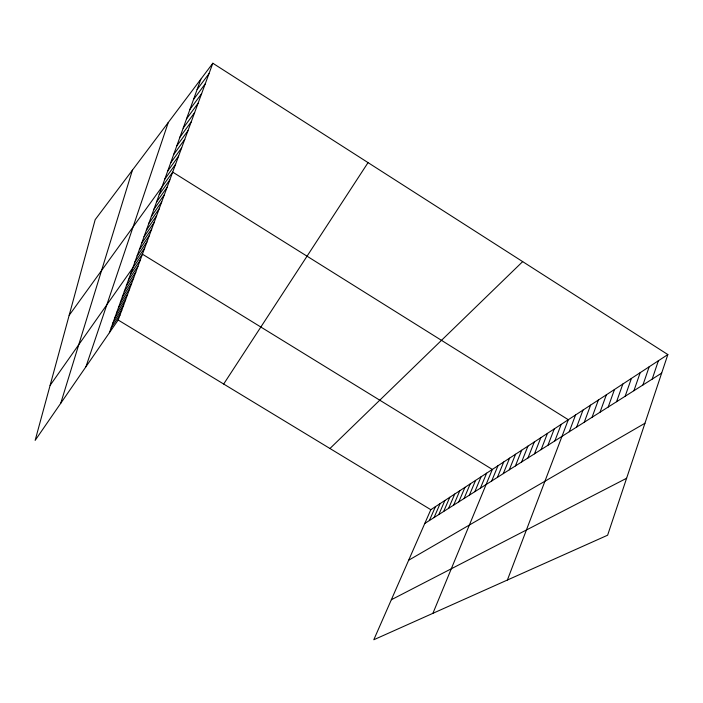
<?xml version="1.0" encoding="UTF-8"?>
<svg xmlns="http://www.w3.org/2000/svg" width="703" height="703" viewBox="0 0 703 703"><rect width="100%" height="100%" fill="white"/><g stroke="black" fill="none" stroke-linecap="round" stroke-linejoin="round"><path stroke-width="1.05" d="M60.739 403.276L132.419 170.152M667.85 354.567L607.62 535.211L373.794 639.756L430.816 509.693L667.85 354.567L212.833 63.244L95.177 219.661L35.15 440.377L118.166 320.023L212.833 63.244M85.959 366.72L168.263 122.507M652.182 379.119L658.386 360.753M642.937 384.989L649.168 366.79M633.921 390.71L640.178 372.678M625.134 396.29L631.408 378.416M616.557 401.729L622.849 384.014M608.192 407.037L614.492 389.48M109.396 332.739L200.83 79.211M600.028 412.222L606.337 394.822M592.058 417.283L598.376 400.033M584.272 422.222L590.599 405.121M576.662 427.055L582.998 410.095M569.237 431.774L575.564 414.963M507.399 580.019L568.305 419.717L172.701 172.103L69.166 315.313M554.869 440.886L561.196 424.366M547.927 445.298L554.254 428.909M541.134 449.612L547.452 433.356M534.482 453.83L540.809 437.714M527.979 457.952L534.298 441.967M521.617 461.994L527.927 446.141M515.387 465.948L521.679 450.228M509.28 469.824L515.571 454.226M503.304 473.62L509.578 458.145M497.443 477.337L503.708 461.985M491.705 480.984L497.961 465.746M432.899 613.332L492.328 469.437L142.437 254.187L50.106 385.393M480.404 488.154L486.634 473.163M474.841 491.687L481.054 476.819M469.384 495.149L475.58 480.395M464.042 498.541L470.219 483.91M458.795 501.872L464.964 487.346M453.655 505.141L459.806 490.72M448.611 508.339L454.744 494.033M443.663 511.476L449.779 497.285M438.813 514.561L444.902 500.474M434.041 517.584L440.122 503.603M429.366 520.554L435.429 506.678M223.677 384.031L368.047 162.621M111.136 327.906L119.976 315.111M114.721 317.949L123.702 304.988M112.911 322.976L121.821 310.102M118.456 307.606L127.577 294.478M116.575 312.826L125.626 299.786M122.34 296.842L131.61 283.546M120.38 302.281L129.572 289.065M126.382 285.638L135.811 272.158M124.334 291.297L133.693 277.913M130.591 273.95L140.178 260.303M128.464 279.856L137.973 266.296M134.923 261.955L144.669 248.124M139.37 249.627L149.282 235.619M137.12 255.857L146.953 241.937M144.01 236.753L154.098 222.57M141.663 243.256L151.663 229.16M146.409 230.109L156.576 215.83M151.365 216.366L161.716 201.902M148.86 223.317L159.115 208.949M153.922 209.257L164.37 194.705M159.23 194.546L169.862 179.81M156.549 201.989L167.086 187.341M164.792 179.133L175.609 164.212M167.666 171.154L178.588 156.128M170.618 162.964L181.646 147.85M176.743 145.987L187.973 130.679M173.641 154.581L184.766 139.37M179.924 137.173L191.26 121.777M183.184 128.139L194.626 112.638M186.523 118.86L198.079 103.271M189.959 109.343L201.62 93.657M193.483 99.562L205.267 83.789M197.104 89.527L209.002 73.657M329.953 448.505L522.672 261.613M424.779 523.463L661.672 373.091M408.663 560.229L644.95 423.25M391.343 599.738L626.61 478.26M118.166 320.023L430.816 509.693"/></g></svg>
